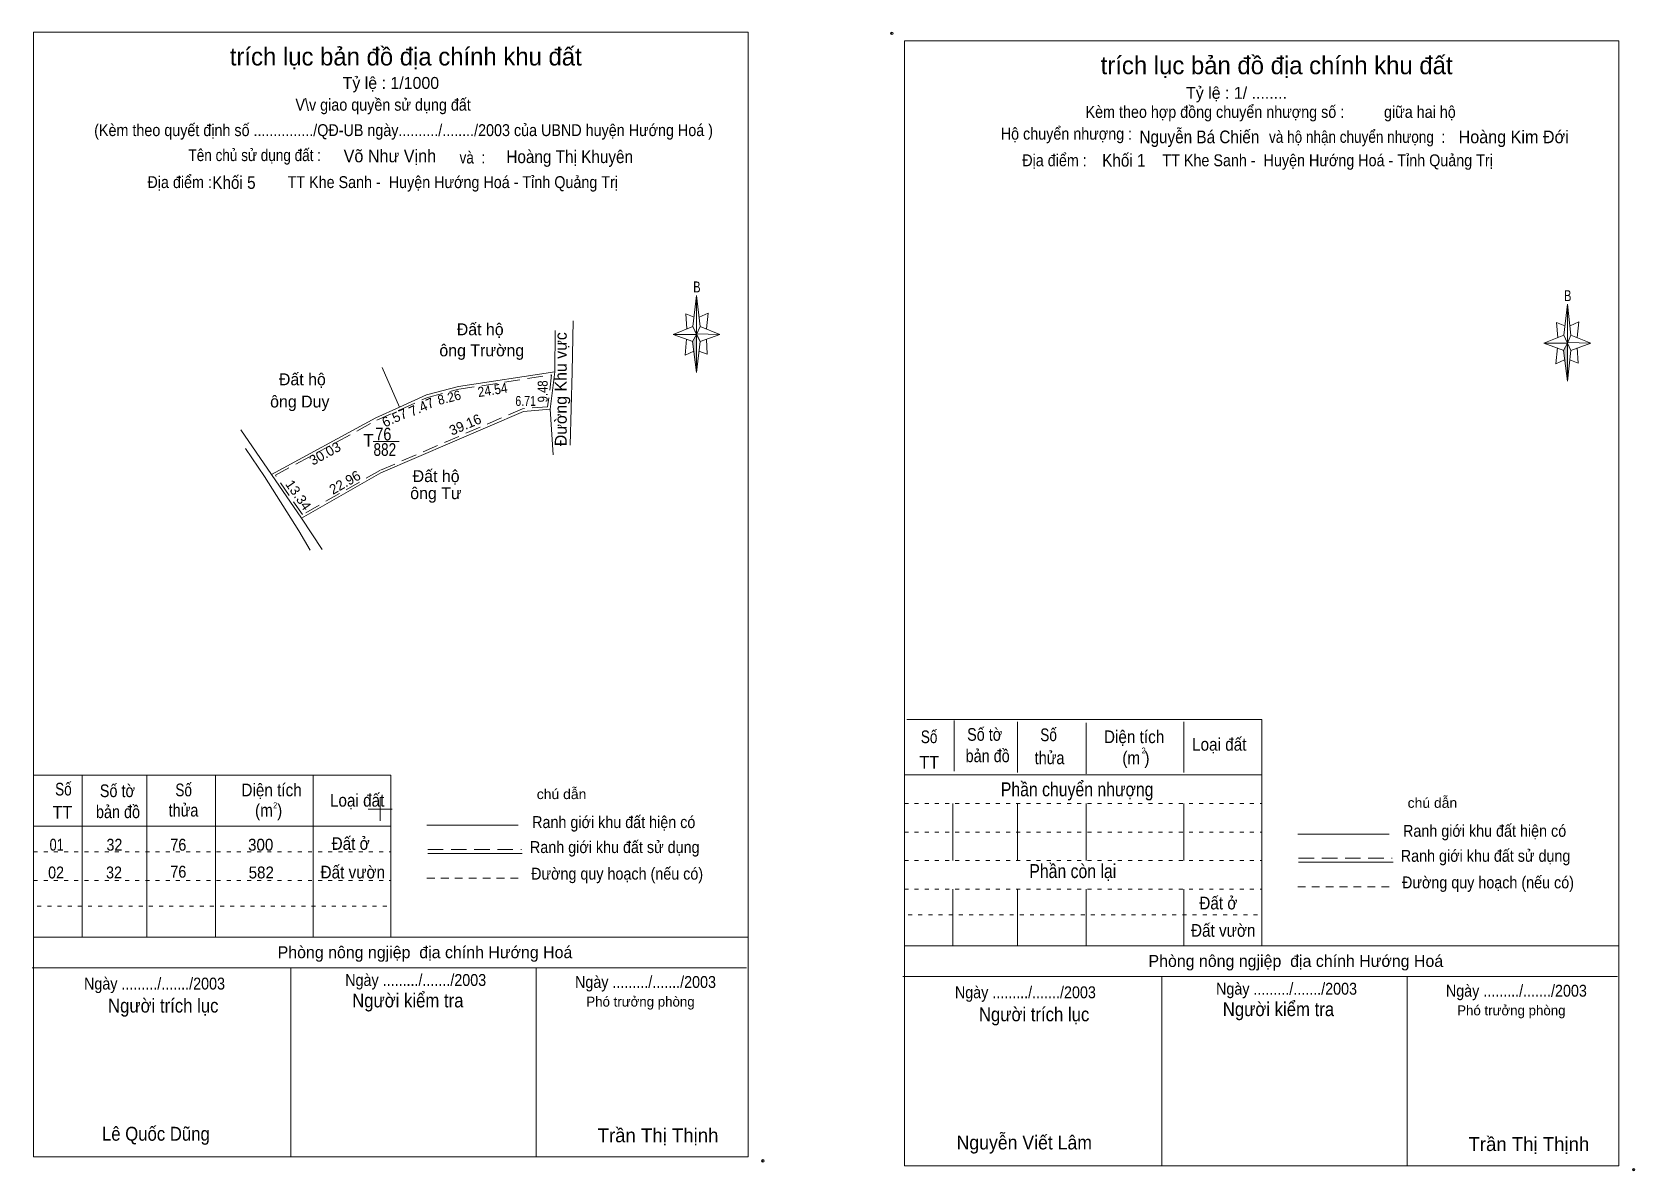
# Model space of a CAD drawing. Header units: centimetres. Extents: x 1 to 41.3, y 0.7 to 29.5.
import ezdxf
from ezdxf.enums import TextEntityAlignment as Align

# ---------------------------------------------------------------- set-up
doc = ezdxf.new("R2010")
doc.units = ezdxf.units.CM
doc.header["$LTSCALE"] = 0.13
doc.header["$PDMODE"] = 32
doc.header["$PDSIZE"] = 0.065
for name, pattern in [('DOTTED', [1.5, 0.3, -1.2]), ('MEDIUM_DASHED', [4.5, 3, -1.5]), ('SHORT_DASHED', [2.7, 1.5, -1.2])]:
    doc.linetypes.add(name, pattern=pattern)
for name, color, linetype, lineweight in [('1', 7, 'DOTTED', 13), ('34', 7, 'Continuous', 13), ('4', 7, 'Continuous', 13), ('5', 7, 'Continuous', 13), ('62', 7, 'Continuous', 13)]:
    doc.layers.add(name, color=color, linetype=linetype, lineweight=lineweight)
doc.layers.add('33', color=7, linetype='Continuous')
doc.layers.add('50', color=7, linetype='Continuous')

msp = doc.modelspace()

# ---------------------------------------------------------------- hatches: boundary and pattern name
at = {"layer": '5'}
for points in [[(17.7, 21.83), (17.7, 20.87), (17.6, 21.65)], [(39.64, 21.61), (39.64, 20.65), (39.54, 21.43)]]:
    msp.add_hatch(color=256, dxfattribs=at).paths.add_polyline_path(points)

# ---------------------------------------------------------------- linework, layer by layer
at = {"layer": '1', "linetype": 'Continuous'}
msp.add_line((22.94, 10.73), (31.94, 10.73), dxfattribs=at)
at = {"layer": '1'}
for p, q in [((22.94, 10.01), (31.94, 10.01)), ((22.94, 9.29), (31.94, 9.29)), ((22.94, 9.29), (31.94, 9.29)), ((1, 8.79), (10, 8.79)), ((22.94, 8.57), (31.94, 8.57)), ((22.94, 8.57), (31.94, 8.57)), ((1, 8.07), (10, 8.07)), ((22.94, 7.85), (31.94, 7.85)), ((22.94, 7.85), (31.94, 7.85)), ((1.09, 7.42), (10, 7.42)), ((23.03, 7.2), (31.94, 7.2)), ((23.03, 7.2), (31.94, 7.2))]:
    msp.add_line(p, q, dxfattribs=at)
at = {"layer": '34'}
for p, q in [((14.13, 20.89), (14.14, 21.93)), ((14.59, 22.17), (14.57, 20.89)), ((9.78, 21), (10.22, 20)), ((7.68, 16.88), (6.82, 18.25))]:
    msp.add_line(p, q, dxfattribs=at)
msp.add_lwpolyline([(10.22, 20), (10.9, 20.31), (11.7, 20.52), (14.13, 20.89), (14.01, 19.95), (13.34, 19.89), (9.75, 18.34), (7.75, 17.2), (6.99, 18.3), (9.62, 19.73)], close=True, dxfattribs=at)
at = {"layer": '34', "linetype": 'MEDIUM_DASHED'}
msp.add_lwpolyline([(10.25, 19.94), (10.92, 20.24), (11.71, 20.45), (14.05, 20.81), (13.95, 20.01), (13.32, 19.96), (9.72, 18.4), (7.77, 17.29), (7.09, 18.28), (9.65, 19.67)], close=True, dxfattribs=at)
at = {"layer": '34'}
msp.add_lwpolyline([(6.23, 19.42), (6.22, 19.43), (6.99, 18.3)], dxfattribs=at)
at = {"layer": '4'}
for p, q in [((14.57, 20.89), (14.52, 19.04)), ((14.01, 19.95), (14.09, 18.8)), ((9.55, 19.13), (10.21, 19.13)), ((6.82, 18.25), (6.34, 18.96)), ((7.75, 17.2), (8.27, 16.41)), ((7.68, 16.88), (7.97, 16.39))]:
    msp.add_line(p, q, dxfattribs=at)
at = {"layer": '5'}
for p, q in [((17.61, 22.03), (17.7, 22.81)), ((39.55, 21.81), (39.64, 22.59)), ((17.61, 21.65), (17.11, 21.83)), ((17.79, 22.03), (18.29, 21.83)), ((39.73, 21.81), (40.23, 21.61)), ((17.79, 21.65), (17.7, 20.87)), ((17.97, 21.33), (17.76, 21.41)), ((17.95, 21.71), (17.97, 21.33)), ((39.55, 21.43), (39.05, 21.61)), ((39.73, 21.43), (39.64, 20.65)), ((39.89, 21.49), (39.91, 21.11)), ((39.91, 21.11), (39.7, 21.19)), ((23, 12.13), (31.94, 12.13)), ((31.94, 12.13), (31.94, 6.42)), ((24.19, 12.1), (24.19, 10.82)), ((25.79, 12.07), (25.79, 10.79)), ((27.52, 12.04), (27.52, 10.76)), ((29.98, 12.07), (29.98, 10.79)), ((1, 10.72), (10, 10.72)), ((2.22, 10.72), (2.22, 6.64)), ((3.85, 10.72), (3.85, 6.64)), ((5.58, 10.72), (5.58, 6.64)), ((8.04, 10.72), (8.04, 6.64)), ((10, 10.72), (10, 6.64)), ((24.16, 10.01), (24.16, 8.57)), ((25.79, 10.01), (25.79, 8.57)), ((27.52, 10.01), (27.52, 8.57)), ((29.98, 10.01), (29.98, 8.57)), ((1, 9.44), (10, 9.44)), ((10.91, 9.46), (13.21, 9.46)), ((32.85, 9.24), (35.15, 9.24)), ((10.93, 8.75), (13.31, 8.75)), ((32.87, 8.53), (35.25, 8.53)), ((24.16, 7.85), (24.16, 6.42)), ((25.79, 7.85), (25.79, 6.42)), ((27.52, 7.85), (27.52, 6.42)), ((29.98, 7.85), (29.98, 6.42)), ((1, 6.64), (19, 6.64)), ((22.94, 6.42), (40.94, 6.42)), ((0.96, 5.87), (18.96, 5.87)), ((7.48, 5.87), (7.48, 1.1)), ((13.66, 5.87), (13.66, 1.1)), ((22.9, 5.65), (40.9, 5.65)), ((29.42, 5.65), (29.42, 0.88)), ((35.6, 5.65), (35.6, 0.88))]:
    msp.add_line(p, q, dxfattribs=at)
at = {"layer": '5', "linetype": 'MEDIUM_DASHED'}
for p, q in [((10.93, 8.85), (13.29, 8.85)), ((32.87, 8.63), (35.23, 8.63))]:
    msp.add_line(p, q, dxfattribs=at)
at = {"layer": '5', "linetype": 'SHORT_DASHED'}
for p, q in [((10.91, 8.13), (13.29, 8.13)), ((32.85, 7.91), (35.23, 7.91))]:
    msp.add_line(p, q, dxfattribs=at)
at = {"layer": '5'}
for points in [[(1, 29.45), (19, 29.45), (19, 1.1), (1, 1.1)], [(22.94, 29.23), (40.94, 29.23), (40.94, 0.88), (22.94, 0.88)], [(17.7, 22.81), (17.79, 22.03), (17.7, 21.83)], [(39.64, 22.59), (39.73, 21.81), (39.64, 21.61)], [(17.7, 21.83), (17.11, 21.83), (17.61, 22.03), (17.79, 21.65), (18.29, 21.83), (17.7, 21.85)], [(17.7, 21.83), (17.7, 20.87), (17.6, 21.65)], [(39.64, 21.61), (39.05, 21.61), (39.55, 21.81), (39.73, 21.43), (40.23, 21.61), (39.64, 21.63)], [(39.64, 21.61), (39.64, 20.65), (39.54, 21.43)]]:
    msp.add_lwpolyline(points, close=True, dxfattribs=at)
for points in [[(17.64, 22.27), (17.43, 22.35), (17.46, 21.97)], [(17.77, 22.27), (17.99, 22.37), (17.95, 21.97)], [(17.7, 21.83), (17.61, 22.03), (17.11, 21.83)], [(17.7, 21.83), (17.79, 21.65), (18.29, 21.83)], [(39.64, 21.61), (39.55, 21.81), (39.05, 21.61)], [(39.58, 22.05), (39.37, 22.13), (39.4, 21.75)], [(39.71, 22.05), (39.93, 22.15), (39.89, 21.75)], [(17.45, 21.71), (17.41, 21.31), (17.63, 21.41)], [(39.39, 21.49), (39.35, 21.09), (39.57, 21.19)], [(39.64, 21.61), (39.73, 21.43), (40.23, 21.61)]]:
    msp.add_lwpolyline(points, dxfattribs=at)
for p in [(22.62, 29.42), (19.37, 1), (41.31, 0.78)]:
    msp.add_point(p, dxfattribs=at)
at = {"layer": '62'}
for p, q in [((9.73, 9.57), (9.73, 10.17)), ((9.43, 9.87), (10.03, 9.87))]:
    msp.add_line(p, q, dxfattribs=at)

# ---------------------------------------------------------------- texts
at = {"layer": '1', "width": 0.8}
for p in [(28.965, 11.27), (7.085, 9.89)]:
    msp.add_text('2', height=0.15, dxfattribs=at).set_placement(p, align=Align.CENTER)
at = {"layer": '33'}
for s, width, p in [('76', 0.85, (9.81, 19.16)), ('882 ', 0.8, (9.895, 18.77))]:
    msp.add_text(s, height=0.32, dxfattribs=dict(at, width=width)).set_placement(p, align=Align.CENTER)
msp.add_text('T', height=0.32, dxfattribs=at).set_placement((9.57, 19), align=Align.RIGHT)
at = {"layer": '34'}
for s, width, p in [('Nguyễn Bá Chiến', 0.9, (28.86, 26.65)), ('Hoàng Kim Đới', 0.95, (36.9, 26.65)), ('Võ Như Vịnh', 0.95, (8.81, 26.17)), ('Hoàng Thị Khuyên', 0.9, (12.91, 26.15)), ('Khối 1', 0.9, (27.92, 26.06)), ('Khối 5', 0.9, (5.5, 25.5))]:
    msp.add_text(s, height=0.32, dxfattribs=dict(at, width=width)).set_placement(p)
at = {"layer": '4'}
for s, p in [('Đất hộ', (12.25, 21.81)), ('ông Trường', (12.29, 21.28)), ('Đất hộ', (7.77, 20.55)), ('ông Duy', (7.705, 19.99)), ('Đất hộ', (11.14, 18.11)), ('ông Tư', (11.135, 17.68))]:
    msp.add_text(s, height=0.3, dxfattribs=at).set_placement(p, align=Align.CENTER)
msp.add_text('Đường Khu vực', height=0.3, rotation=90, dxfattribs=at).set_placement((14.43, 20.45), align=Align.CENTER)
for s, width, p in [('01', 0.8, (1.58, 8.82)), ('32', 0.9, (3.035, 8.82)), ('76', 0.9, (4.645, 8.82)), ('300', 0.95, (6.72, 8.82)), ('02', 0.9, (1.565, 8.12)), ('32', 0.9, (3.025, 8.12)), ('76', 0.9, (4.645, 8.14)), ('582', 0.95, (6.735, 8.12))]:
    msp.add_text(s, height=0.3, dxfattribs=dict(at, width=width)).set_placement(p, align=Align.CENTER)
at = {"layer": '5'}
for s, height, p in [('trích lục bản đồ địa chính khu đất', 0.45, (10.375, 28.61)), ('trích lục bản đồ địa chính khu đất', 0.45, (32.315, 28.39)), ('Tỷ lệ : 1/1000', 0.3, (10, 28.02)), ('Tỷ lệ : 1/ ........', 0.3, (31.305, 27.77)), ('Phòng nông ngjiệp  địa chính Hướng Hoá ', 0.3, (10.915, 6.11)), ('Phòng nông ngjiệp  địa chính Hướng Hoá ', 0.3, (32.855, 5.89)), ('Phó trưởng phòng ', 0.25, (16.335, 4.89)), ('Phó trưởng phòng ', 0.25, (38.275, 4.67)), ('Trần Thị Thịnh', 0.35, (16.73, 1.47)), ('Trần Thị Thịnh', 0.35, (38.67, 1.25))]:
    msp.add_text(s, height=height, dxfattribs=at).set_placement(p, align=Align.CENTER)
for s, height, width, p in [('V\\v giao quyền sử dụng đất ', 0.3, 0.9, (9.855, 27.47)), ('Kèm theo hợp đồng chuyển nhượng số :          giữa hai hộ ', 0.3, 0.9, (32.215, 27.29)), ('(Kèm theo quyết định số .............../QĐ-UB ngày........../......../2003 của UBND huyện Hướng Hoá )', 0.3, 0.9, (10.32, 26.83)), ('Hộ chuyển nhượng :', 0.3, 0.9, (27.02, 26.74)), ('và hộ nhận chuyển nhưọng  : ', 0.3, 0.85, (34.39, 26.66)), ('Tên chủ sử dụng đất :', 0.3, 0.85, (6.57, 26.2)), ('và  : ', 0.3, 0.85, (12.1, 26.14)), ('Địa điểm :                   TT Khe Sanh -  Huyện Hướng Hoá - Tỉnh Quảng Trị ', 0.3, 0.9, (31.885, 26.07)), ('Địa điểm :                   TT Khe Sanh -  Huyện Hướng Hoá - Tỉnh Quảng Trị ', 0.3, 0.9, (9.845, 25.52)), ('B', 0.276, 0.75, (17.71, 22.89)), ('B', 0.276, 0.75, (39.65, 22.67)), ('Số', 0.32, 0.8, (23.56, 11.53)), ('Số tờ', 0.32, 0.85, (24.96, 11.59)), ('Số', 0.32, 0.8, (26.57, 11.58)), ('Diện tích', 0.32, 0.9, (28.725, 11.53)), ('bản đồ', 0.32, 0.85, (25.035, 11.05)), ('thửa', 0.32, 0.85, (26.595, 11)), ('(m )', 0.32, 0.9, (28.77, 11)), ('Loại đất', 0.32, 0.9, (30.87, 11.34)), ('TT', 0.32, 0.95, (23.565, 10.89)), ('Số', 0.32, 0.8, (1.75, 10.21)), ('Số tờ', 0.32, 0.85, (3.11, 10.17)), ('Số', 0.32, 0.8, (4.78, 10.19)), ('Diện tích', 0.32, 0.9, (6.995, 10.19)), ('Phần chuyển nhượng ', 0.35, 0.85, (27.345, 10.19)), ('Loại đất', 0.32, 0.9, (9.15, 9.93)), ('chú dẫn', 0.25, 1.05, (14.3, 10.12)), ('chú dẫn', 0.25, 1.05, (36.24, 9.9)), ('TT', 0.32, 0.95, (1.725, 9.63)), ('bản đồ', 0.32, 0.85, (3.125, 9.64)), ('thửa', 0.32, 0.85, (4.775, 9.68)), ('(m )', 0.32, 0.9, (6.92, 9.68)), ('Ranh giới khu đất hiện có ', 0.3, 0.9, (15.665, 9.39)), ('Ranh giới khu đất hiện có ', 0.3, 0.9, (37.605, 9.17)), ('Đất ở ', 0.32, 0.9, (9.04, 8.84)), ('Ranh giới khu đất sử dụng', 0.3, 0.9, (15.64, 8.76)), ('Phần còn lại ', 0.35, 0.85, (27.235, 8.13)), ('Ranh giới khu đất sử dụng', 0.3, 0.9, (37.58, 8.54)), ('Đất vườn', 0.32, 0.9, (9.04, 8.12)), ('Đường quy hoạch (nếu có)', 0.3, 0.9, (15.7, 8.09)), ('Đường quy hoạch (nếu có)', 0.3, 0.9, (37.64, 7.87)), ('Đất ở ', 0.32, 0.9, (30.9, 7.34)), ('Đất vườn', 0.32, 0.9, (30.97, 6.65)), ('Ngày ........./......./2003', 0.3, 0.9, (10.625, 5.41)), ('Ngày ........./......./2003', 0.3, 0.9, (16.415, 5.36)), ('Ngày ........./......./2003', 0.3, 0.9, (4.045, 5.32)), ('Người kiểm tra ', 0.35, 0.9, (10.485, 4.87)), ('Ngày ........./......./2003', 0.3, 0.9, (25.985, 5.1)), ('Ngày ........./......./2003', 0.3, 0.9, (32.565, 5.19)), ('Ngày ........./......./2003', 0.3, 0.9, (38.355, 5.14)), ('Người trích lục', 0.35, 0.9, (4.265, 4.74)), ('Người trích lục', 0.35, 0.9, (26.205, 4.52)), ('Người kiểm tra ', 0.35, 0.9, (32.42, 4.65)), ('Lê Quốc Dũng', 0.35, 0.9, (4.08, 1.51)), ('Nguyễn Viết Lâm ', 0.35, 0.95, (26.02, 1.29))]:
    msp.add_text(s, height=height, dxfattribs=dict(at, width=width)).set_placement(p, align=Align.CENTER)
at = {"layer": '50'}
for s, height, rotation, width, p in [('24.54', 0.25, 8.837, 0.9, (12.581, 20.309)), ('9.48', 0.25, 90, 0.85, (13.95, 20.395)), ('8.26', 0.24, 14.507, 0.95, (11.5, 20.125)), ('13.34', 0.24, 305.083, 1.05, (7.57, 17.714))]:
    msp.add_text(s, height=height, rotation=rotation, dxfattribs=dict(at, width=width)).set_placement(p, align=Align.CENTER)
for s, rotation, p in [('7.47', 24.438, (10.823, 19.888)), ('6.57', 24.264, (10.144, 19.617)), ('39.16', 23.206, (11.921, 19.443)), ('30.03', 28.545, (8.4, 18.721)), ('22.96', 29.748, (8.903, 17.993))]:
    msp.add_text(s, height=0.25, rotation=rotation, dxfattribs=at).set_placement(p, align=Align.CENTER)
at = {"layer": '50', "width": 0.8}
msp.add_text('6.71', height=0.25, dxfattribs=at).set_placement((13.395, 20.03), align=Align.CENTER)

doc.saveas('drawing.dxf')
